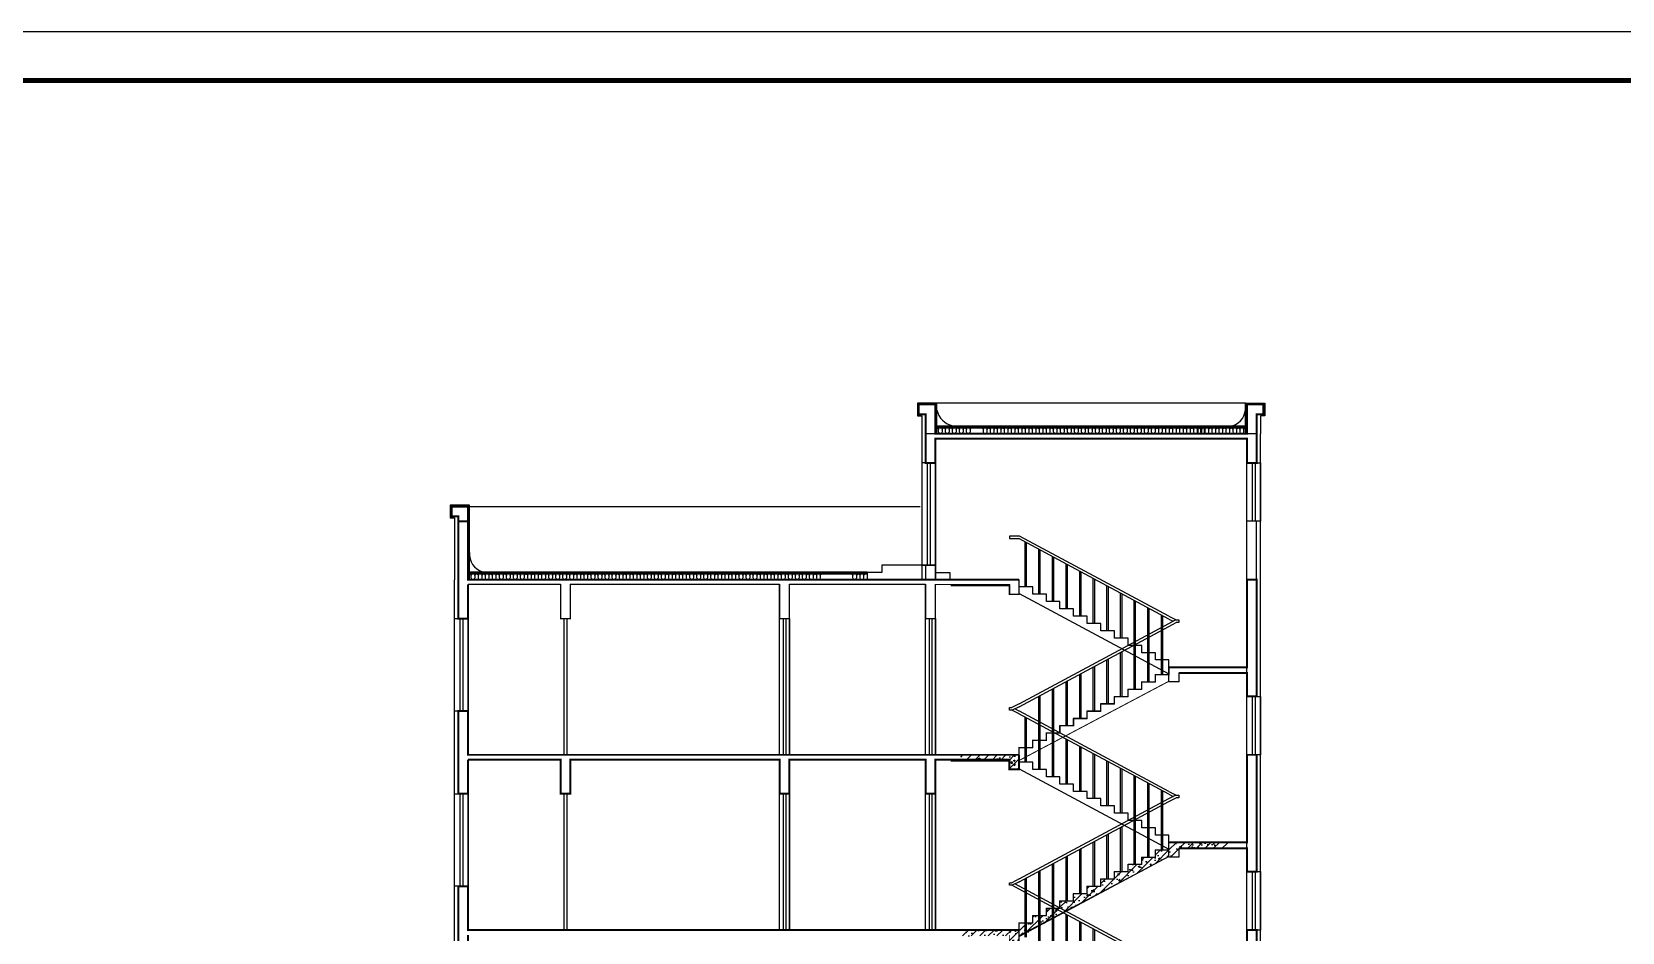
# Model space of a CAD drawing. Extents: x 39238 to 748440, y -374049 to 522939.
# Drawn here: x 596042 to 628717, y 235451 to 253956 of the extents above; entities that cross this region are included whole.
import ezdxf

# ---------------------------------------------------------------- set-up
doc = ezdxf.new("R2010")
doc.units = 0
doc.header["$LTSCALE"] = 1000
doc.header["$MEASUREMENT"] = 0
for name, color, linetype in [('PUB_HATCH', 8, 'Continuous'), ('S_E_STAIR', 4, 'Continuous'), ('S_STAIR', 2, 'Continuous'), ('TWT_TITLE', 7, 'Continuous'), ('WALL', 2, 'Continuous')]:
    doc.layers.add(name, color=color, linetype=linetype)
pattern_1 = [(45, (613318.35, 175901.31), (-88.38835, 88.38835), []), (50, (613318.35, 175901.31), (358.6301, -31.376), [37.5, -412.5]), (355, (613318.35, 175901.3), (-69.3757, 376.096), [30, -330]), (100.4514, (613348.23, 175898.7), (289.2547, 344.7198), [31.87, -350.571]), (46.1842, (613318.35, 176001.3), (533.6205, -82.7595), [56.25, -618.75]), (96.6356, (613362.8, 175994.4), (467.3314, 487.059), [47.805, -525.8565]), (351.1842, (613318.35, 176001.3), (467.331, 487.0593), [45, -495]), (21, (613368.35, 175976.31), (298.4535, -201.3094), [37.5, -412.5]), (326, (613368.35, 175976.3), (121.6577, 362.575), [30, -330]), (71.4514, (613393.22, 175959.54), (420.1113, 161.2652), [31.87, -350.571]), (37.5, (613318.35, 175901.31), (6.07993, 166.44693), [0, -326, 0, -335, 0, -331.25]), (7.5, (613318.35, 175901.31), (131.53477, 197.20586), [0, -191, 0, -318.5, 0, -126.25]), (327.5, (613206.85, 175901.31), (266.91122, -11.27744), [0, -125, 0, -390, 0, -517.5]), (317.5, (613156.85, 175901.31), (291.5931, 50.0525), [0, -162.5, 0, -259, 0, -367.5])]

# ---------------------------------------------------------------- blocks, each defined once
blk = doc.blocks.new('$LinePat$保温层')
at = {"color": 0}
for p, q in [((24, -24), (24, -56)), ((72, -56), (72, -24))]:
    blk.add_line(p, q, dxfattribs=at)
for centre, start, end in [((96, -24), 90, 180), ((0, -24), 0, 90), ((48, -56), 180, 0)]:
    blk.add_arc(centre, 24, start, end, dxfattribs=at)

msp = doc.modelspace()

# ---------------------------------------------------------------- hatches: boundary and pattern name
at = {"layer": 'PUB_HATCH'}
h = msp.add_hatch(dxfattribs=at)
h.set_pattern_fill('钢筋混凝土', color=256, scale=50, style=0)
h.set_pattern_definition(pattern_1)
h.paths.add_polyline_path([(616326, 239096), (615126, 239096), (615126, 238976), (616126, 238976), (616126, 238796), (616326, 238796)])
h = msp.add_hatch(dxfattribs=at)
h.set_pattern_fill('钢筋混凝土', color=256, scale=50, style=0)
h.set_pattern_definition(pattern_1)
h.paths.add_polyline_path([(619406, 237296), (620606, 237296), (620606, 237176), (619606, 237176), (619606, 236996), (619406, 236996)])
h = msp.add_hatch(dxfattribs=at)
h.set_pattern_fill('钢筋混凝土', color=256, scale=50, style=0)
h.set_pattern_definition(pattern_1)
h.paths.add_polyline_path([(619406, 237296), (620606, 237296), (620606, 237176), (619606, 237176), (619606, 236996), (619406, 236996)])
h = msp.add_hatch(dxfattribs=at)
h.set_pattern_fill('钢筋混凝土', color=256, scale=50, style=0)
h.set_pattern_definition(pattern_1)
h.paths.add_polyline_path([(616326, 235496), (616326, 235646), (616606, 235646), (616606, 235796), (616886, 235796), (616886, 235946), (617166, 235946), (617166, 236096), (617446, 236096), (617446, 236246), (617726, 236246), (617726, 236396), (618006, 236396), (618006, 236546), (618286, 236546), (618286, 236696), (618566, 236696), (618566, 236846), (618846, 236846), (618846, 236996), (619126, 236996), (619126, 237146), (619406, 237146), (619406, 237176), (619406, 237010), (616326, 235360)])
h = msp.add_hatch(dxfattribs=at)
h.set_pattern_fill('钢筋混凝土', color=256, scale=50, style=0)
h.set_pattern_definition(pattern_1)
h.paths.add_polyline_path([(616326, 235496), (615126, 235496), (615126, 235376), (616126, 235376), (616126, 235196), (616326, 235196)])
h = msp.add_hatch(dxfattribs=at)
h.set_pattern_fill('钢筋混凝土', color=256, scale=50, style=0)
h.set_pattern_definition(pattern_1)
h.paths.add_polyline_path([(616326, 235496), (615126, 235496), (615126, 235376), (616126, 235376), (616126, 235196), (616326, 235196)])

# ---------------------------------------------------------------- linework, layer by layer
for p, q in [((620976, 246326), (614636, 246326)), ((614406, 245696), (614406, 245096)), ((614606, 245596), (614606, 242696)), ((614296, 244196), (605006, 244196)), ((613206, 242846), (613206, 242696)), ((613506, 242846), (613206, 242846)), ((614406, 242996), (613506, 242996)), ((613506, 242996), (613506, 242846)), ((614406, 242996), (614406, 242696)), ((614606, 242996), (614606, 242846)), ((614606, 242846), (614906, 242846)), ((614906, 242846), (614906, 242696)), ((606906, 242596), (605006, 242596)), ((611406, 242596), (607106, 242596)), ((614406, 242596), (611606, 242596))]:
    msp.add_line(p, q)
at = {"color": 6}
msp.add_line((614326, 245696), (614326, 242696), dxfattribs=at)
for points in [[(614636, 245696), (614636, 246326), (614326, 246326), (614236, 246326), (614236, 246066), (614326, 246066), (614326, 245696)], [(620976, 245696), (620976, 246326), (621286, 246326), (621376, 246326), (621376, 246066), (621286, 246066), (621286, 245696)], [(621286, 220646), (621286, 245696)], [(605036, 242696), (605036, 244226), (604726, 244226), (604636, 244226), (604636, 243966), (604726, 243966), (604726, 242696)], [(604726, 220646), (604726, 242696)], [(621286, 220646), (621286, 242696)]]:
    msp.add_lwpolyline(points, dxfattribs=at)
for points, const_width in [([(614606, 245596), (614606, 245096), (614406, 245096), (614406, 246096), (614266, 246096), (614266, 246296), (614606, 246296), (614606, 245696), (621006, 245696), (621006, 246296), (621346, 246296), (621346, 246096), (621206, 246096), (621206, 245096), (621006, 245096), (621006, 245596), (614606, 245596)], 40), ([(605006, 242596), (605006, 241896), (604806, 241896), (604806, 243996), (604666, 243996), (604666, 244196), (605006, 244196), (605006, 242696), (614406, 242696)], 40), ([(605006, 242596), (605006, 241896), (604806, 241896), (604806, 243896), (605006, 243896), (605006, 242696), (611406, 242696), (616326, 242696)], 40), ([(605006, 242596), (606906, 242596), (606906, 241896), (607106, 241896), (607106, 242596), (611406, 242596), (611406, 241896), (611606, 241896), (611606, 242596), (614406, 242596), (614406, 241896), (614606, 241896), (614606, 242596), (616126, 242596), (616126, 242397), (616326, 242396), (616326, 242696)], 25), ([(619406, 240896), (621006, 240896), (621006, 242696), (621206, 242696), (621206, 240296), (621006, 240296), (621006, 240776), (619606, 240776)], 40), ([(619406, 240896), (619406, 240746), (619126, 240746), (619126, 240596), (618846, 240596), (618846, 240446), (618566, 240446), (618566, 240296), (618286, 240296), (618286, 240146), (618006, 240146), (618006, 239996), (617726, 239996), (617726, 239846), (617446, 239846), (617446, 239696), (617166, 239696), (617166, 239546), (616886, 239546), (616886, 239396), (616606, 239396), (616606, 239246), (616326, 239246), (616326, 239096)], 25), ([(619606, 240776), (619606, 240596), (619406, 240596), (619406, 240610), (616326, 238980), (616326, 238796), (616126, 238796), (616126, 238996)], 20), ([(605006, 238996), (605006, 238296), (604806, 238296), (604806, 239996), (605006, 239996), (605006, 239096), (611406, 239096), (616326, 239096)], 40), ([(616326, 239096), (616326, 238796), (616126, 238796), (616126, 238996), (614606, 238996), (614606, 238296), (614406, 238296), (614406, 238996), (611606, 238996), (611606, 238296), (611406, 238296), (611406, 238996), (607106, 238996), (607106, 238296), (606906, 238296), (606906, 238996), (605006, 238996)], 40), ([(619406, 237296), (621006, 237296), (621006, 239096), (621206, 239096), (621206, 236696), (621006, 236696), (621006, 237176), (619606, 237176)], 40), ([(619406, 237296), (619406, 237146), (619126, 237146), (619126, 236996), (618846, 236996), (618846, 236846), (618566, 236846), (618566, 236696), (618286, 236696), (618286, 236546), (618006, 236546), (618006, 236396), (617726, 236396), (617726, 236246), (617446, 236246), (617446, 236096), (617166, 236096), (617166, 235946), (616886, 235946), (616886, 235796), (616606, 235796), (616606, 235646), (616326, 235646), (616326, 235496)], 20), ([(619606, 237176), (619606, 236996), (619406, 236996), (619406, 237010), (616326, 235380), (616326, 235196), (616126, 235196), (616126, 235396)], 20), ([(605006, 235396), (605006, 234696), (604806, 234696), (604806, 236396), (605006, 236396), (605006, 235496), (611406, 235496), (616326, 235496)], 40), ([(619406, 233696), (621006, 233696), (621006, 235496), (621206, 235496), (621206, 233096), (621006, 233096), (621006, 233576), (619606, 233576)], 40)]:
    msp.add_lwpolyline(points, dxfattribs=dict(const_width=const_width))
for points in [[(614606, 245696), (614606, 246296), (614326, 246296), (614266, 246296), (614266, 246096), (614406, 246096), (614406, 245696)], [(621006, 245696), (621006, 246296), (621286, 246296), (621346, 246296), (621346, 246096), (621206, 246096), (621206, 245696)], [(614636, 245856), (620976, 245856)], [(614636, 245836), (620976, 245836)], [(614636, 245816), (620976, 245816)], [(621006, 241046), (621006, 245596)], [(621206, 245096), (621206, 245696)], [(605006, 242696), (605006, 244196), (604726, 244196), (604666, 244196), (604666, 243996), (604806, 243996), (604806, 242696)], [(621206, 240296), (621206, 243896)], [(605036, 242856), (613206, 242856)], [(605036, 242836), (613206, 242836)], [(605036, 242816), (613206, 242816)], [(614606, 242696), (614606, 242996), (614406, 242996), (614406, 242696)], [(604806, 241896), (604806, 242696)], [(605006, 239096), (605006, 242596)], [(611406, 239096), (611406, 242596)], [(611606, 239096), (611606, 242596)], [(614406, 239096), (614406, 242596)], [(614606, 239096), (614606, 242596)], [(621006, 237446), (621006, 242596)], [(621206, 240296), (621206, 242696)], [(604806, 238296), (604806, 239996)], [(605006, 235496), (605006, 238996)], [(611406, 235496), (611406, 238996)], [(611606, 235496), (611606, 238996)], [(614406, 235496), (614406, 238996)], [(614606, 235496), (614606, 238996)], [(621206, 236696), (621206, 239096)], [(621006, 233846), (621006, 237346)], [(604806, 234696), (604806, 236396)], [(621206, 233396), (621206, 235496)]]:
    msp.add_lwpolyline(points)
at = {"color": 4}
for points in [[(614606, 242996), (614606, 245096), (614326, 245096), (614326, 242996), (614606, 242996)], [(614436, 245096), (614436, 242996)], [(614496, 245096), (614496, 242996)], [(621006, 243896), (621006, 245096), (621286, 245096), (621286, 243896), (621006, 243896)], [(621116, 245096), (621116, 243896)], [(621176, 245096), (621176, 243896)], [(604726, 239996), (604726, 241896), (605006, 241896), (605006, 239996), (604726, 239996)], [(604836, 241896), (604836, 239996)], [(604896, 241896), (604896, 239996)], [(606976, 241896), (606976, 239096)], [(607036, 241896), (607036, 239096)], [(611406, 239096), (611406, 241896), (611606, 241896), (611606, 239096), (611406, 239096)], [(611476, 241896), (611476, 239096)], [(611536, 241896), (611536, 239096)], [(614406, 239096), (614406, 241896), (614606, 241896), (614606, 239096), (614406, 239096)], [(614476, 241896), (614476, 239096)], [(614536, 241896), (614536, 239096)], [(621006, 239096), (621006, 240296), (621286, 240296), (621286, 239096), (621006, 239096)], [(621116, 240296), (621116, 239096)], [(621176, 240296), (621176, 239096)], [(604726, 236396), (604726, 238296), (605006, 238296), (605006, 236396), (604726, 236396)], [(604836, 238296), (604836, 236396)], [(604896, 238296), (604896, 236396)], [(606976, 238296), (606976, 235496)], [(607036, 238296), (607036, 235496)], [(611406, 235496), (611406, 238296), (611606, 238296), (611606, 235496), (611406, 235496)], [(611476, 238296), (611476, 235496)], [(611536, 238296), (611536, 235496)], [(614406, 235496), (614406, 238296), (614606, 238296), (614606, 235496), (614406, 235496)], [(614476, 238296), (614476, 235496)], [(614536, 238296), (614536, 235496)], [(621006, 235496), (621006, 236696), (621286, 236696), (621286, 235496), (621006, 235496)], [(621116, 236696), (621116, 235496)], [(621176, 236696), (621176, 235496)]]:
    msp.add_lwpolyline(points, dxfattribs=at)
for centre, radius, start, end in [((615071, 246292), 450, 194.4217, 255.5228), ((620598, 246218), 379, 287.5283, 5.7887), ((605413, 243218), 379, 174.2113, 252.4717)]:
    msp.add_arc(centre, radius, start, end)
at = {"layer": 'S_E_STAIR'}
for p, q in [((619406, 241886), (616319, 243540)), ((619406, 241946), (616332, 243593)), ((616451, 242546), (616451, 243469)), ((616481, 242546), (616481, 243453)), ((616731, 242396), (616731, 243319)), ((616761, 242396), (616761, 243303)), ((617011, 242246), (617011, 243169)), ((617041, 242246), (617041, 243153)), ((617291, 242096), (617291, 243019)), ((617321, 242096), (617321, 243003)), ((617571, 241946), (617571, 242869)), ((617601, 241946), (617601, 242853)), ((616326, 242547), (616326, 242697)), ((616326, 242547), (616326, 242697)), ((616326, 242546), (616326, 242696)), ((616326, 242546), (616326, 242696)), ((616326, 242546), (616326, 242696)), ((616606, 242546), (616326, 242546)), ((616606, 242396), (616606, 242546)), ((617851, 241796), (617851, 242719)), ((617881, 241796), (617881, 242703)), ((618131, 241646), (618131, 242569)), ((618161, 241646), (618161, 242553)), ((616326, 242410), (619406, 240760)), ((616886, 242396), (616606, 242396)), ((616886, 242246), (616886, 242396)), ((617166, 242246), (616886, 242246)), ((617166, 242096), (617166, 242246)), ((618411, 241496), (618411, 242419)), ((618441, 241496), (618441, 242403)), ((618691, 241346), (618691, 242269)), ((618721, 241346), (618721, 242253)), ((616326, 240146), (619406, 241796)), ((617446, 242096), (617166, 242096)), ((617446, 241946), (617446, 242096)), ((617726, 241946), (617446, 241946)), ((617726, 241796), (617726, 241946)), ((618006, 241796), (617726, 241796)), ((618006, 241646), (618006, 241796)), ((618971, 241196), (618971, 242119)), ((619001, 241196), (619001, 242103)), ((619251, 241046), (619251, 241969)), ((619281, 241046), (619281, 241953)), ((619406, 241946), (619552, 241868)), ((619406, 241886), (619490, 241841)), ((619406, 241796), (619539, 241868)), ((619406, 241736), (619552, 241815)), ((616326, 240086), (619406, 241736)), ((618286, 241646), (618006, 241646)), ((618286, 241496), (618286, 241646)), ((618566, 241496), (618286, 241496)), ((618566, 241346), (618566, 241496)), ((618971, 240596), (618971, 241503)), ((619001, 240596), (619001, 241519)), ((619251, 240746), (619251, 241653)), ((619281, 240746), (619281, 241669)), ((618411, 240296), (618411, 241203)), ((618441, 240296), (618441, 241219)), ((618846, 241346), (618566, 241346)), ((618691, 240446), (618691, 241353)), ((618721, 240446), (618721, 241369)), ((618846, 241196), (618846, 241346)), ((619126, 241196), (618846, 241196)), ((619126, 241046), (619126, 241196)), ((617851, 239996), (617851, 240903)), ((617881, 239996), (617881, 240919)), ((618131, 240146), (618131, 241053)), ((618161, 240146), (618161, 241069)), ((619406, 241046), (619126, 241046)), ((619406, 240896), (619406, 241046)), ((617291, 239696), (617291, 240603)), ((617321, 239696), (617321, 240619)), ((617571, 239846), (617571, 240753)), ((617601, 239846), (617601, 240769)), ((616731, 239396), (616731, 240303)), ((616761, 239396), (616761, 240319)), ((617011, 239546), (617011, 240453)), ((617041, 239546), (617041, 240469)), ((616326, 240146), (616179, 240068)), ((616326, 239936), (616179, 240015)), ((616326, 240086), (616187, 240015)), ((616326, 239996), (616240, 240042)), ((619406, 238286), (616319, 239940)), ((619406, 238346), (616332, 239993)), ((616451, 238946), (616451, 239869)), ((616481, 238946), (616481, 239853)), ((616731, 238796), (616731, 239719)), ((616761, 238796), (616761, 239703)), ((617011, 238646), (617011, 239569)), ((617041, 238646), (617041, 239553)), ((617291, 238496), (617291, 239419)), ((617321, 238496), (617321, 239403)), ((617571, 238346), (617571, 239269)), ((617601, 238346), (617601, 239253)), ((616326, 238946), (616326, 239096)), ((616326, 238946), (616326, 239096)), ((616606, 238946), (616326, 238946)), ((616606, 238796), (616606, 238946)), ((617851, 238196), (617851, 239119)), ((617881, 238196), (617881, 239103)), ((618131, 238046), (618131, 238969)), ((618161, 238046), (618161, 238953)), ((616326, 238810), (619406, 237160)), ((616886, 238796), (616606, 238796)), ((616886, 238646), (616886, 238796)), ((617166, 238646), (616886, 238646)), ((617166, 238496), (617166, 238646)), ((618411, 237896), (618411, 238819)), ((618441, 237896), (618441, 238803)), ((618691, 237746), (618691, 238669)), ((618721, 237746), (618721, 238653)), ((617446, 238496), (617166, 238496)), ((617446, 238346), (617446, 238496)), ((617726, 238346), (617446, 238346)), ((617726, 238196), (617726, 238346)), ((618971, 237596), (618971, 238519)), ((619001, 237596), (619001, 238503)), ((619251, 237446), (619251, 238369)), ((619281, 237446), (619281, 238353)), ((619406, 238346), (619552, 238268)), ((619406, 238286), (619490, 238241)), ((619406, 238196), (619539, 238268)), ((619406, 238136), (619552, 238215)), ((616326, 236546), (619406, 238196)), ((616326, 236486), (619406, 238136)), ((618006, 238196), (617726, 238196)), ((618006, 238046), (618006, 238196)), ((618286, 238046), (618006, 238046)), ((618286, 237896), (618286, 238046)), ((618566, 237896), (618286, 237896)), ((618566, 237746), (618566, 237896)), ((618971, 236996), (618971, 237903)), ((619001, 236996), (619001, 237919)), ((619251, 237146), (619251, 238053)), ((619281, 237146), (619281, 238069)), ((618411, 236696), (618411, 237603)), ((618441, 236696), (618441, 237619)), ((618846, 237746), (618566, 237746)), ((618691, 236846), (618691, 237753)), ((618721, 236846), (618721, 237769)), ((618846, 237596), (618846, 237746)), ((619126, 237596), (618846, 237596)), ((619126, 237446), (619126, 237596)), ((617851, 236396), (617851, 237303)), ((617881, 236396), (617881, 237319)), ((618131, 236546), (618131, 237453)), ((618161, 236546), (618161, 237469)), ((619406, 237446), (619126, 237446)), ((619406, 237296), (619406, 237446)), ((617291, 236096), (617291, 237003)), ((617321, 236096), (617321, 237019)), ((617571, 236246), (617571, 237153)), ((617601, 236246), (617601, 237169)), ((616481, 235646), (616481, 236569)), ((616731, 235796), (616731, 236703)), ((616761, 235796), (616761, 236719)), ((617011, 235946), (617011, 236853)), ((617041, 235946), (617041, 236869)), ((616326, 236546), (616179, 236468)), ((616326, 236336), (616179, 236415)), ((616326, 236486), (616187, 236415)), ((616326, 236396), (616240, 236442)), ((619406, 234746), (616326, 236396)), ((619406, 234686), (616326, 236336)), ((616451, 235646), (616451, 236553)), ((616451, 235346), (616451, 236269)), ((616481, 235346), (616481, 236253)), ((616731, 235196), (616731, 236119)), ((616761, 235196), (616761, 236103)), ((617011, 235046), (617011, 235969)), ((617041, 235046), (617041, 235953)), ((617291, 234896), (617291, 235819)), ((617321, 234896), (617321, 235803)), ((617571, 234746), (617571, 235669)), ((617601, 234746), (617601, 235653)), ((616326, 235346), (616326, 235496)), ((617851, 234596), (617851, 235519)), ((617881, 234596), (617881, 235503))]:
    msp.add_line(p, q, dxfattribs=at)
for points in [[(616332, 243593), (616126, 243593), (616126, 243540), (616319, 243540)], [(619539, 241868), (619606, 241868), (619606, 241815), (619552, 241815)], [(616187, 240015), (616126, 240015), (616126, 240068), (616179, 240068)], [(619539, 238268), (619606, 238268), (619606, 238215), (619552, 238215)], [(616187, 236415), (616126, 236415), (616126, 236468), (616179, 236468)]]:
    msp.add_lwpolyline(points, dxfattribs=at)
at = {"layer": 'S_STAIR'}
for p, q in [((614926, 242576), (616126, 242576)), ((616126, 242596), (616126, 242397)), ((616126, 242596), (616126, 242397)), ((616126, 242577), (616126, 242397)), ((616126, 242576), (616126, 242396)), ((616126, 242576), (616126, 242396)), ((616126, 242576), (616126, 242396)), ((616126, 242576), (616126, 242396)), ((616326, 242397), (616326, 242697)), ((616326, 242397), (616326, 242697)), ((616326, 242396), (616326, 242696)), ((616326, 242396), (616326, 242696)), ((616326, 242396), (616326, 242696)), ((616326, 242397), (616326, 242561)), ((616326, 242396), (616326, 242560)), ((616126, 242397), (616326, 242397)), ((616126, 242397), (616326, 242397)), ((616126, 242397), (616326, 242397)), ((616126, 242396), (616326, 242396)), ((616126, 242396), (616326, 242396)), ((616126, 242396), (616326, 242396)), ((616126, 242396), (616326, 242396)), ((619406, 240746), (619406, 240896)), ((619406, 240596), (619406, 240896)), ((618846, 240446), (618846, 240596)), ((618846, 240596), (619126, 240596)), ((619126, 240596), (619126, 240746)), ((619126, 240746), (619406, 240746)), ((619406, 240596), (619406, 240610)), ((619606, 240596), (619406, 240596)), ((619606, 240596), (619406, 240596)), ((619606, 240776), (619606, 240596)), ((619606, 240776), (619606, 240596)), ((618286, 240146), (618286, 240296)), ((618286, 240296), (618566, 240296)), ((618566, 240296), (618566, 240446)), ((618566, 240446), (618846, 240446)), ((617446, 239696), (617446, 239846)), ((617446, 239846), (617726, 239846)), ((617726, 239846), (617726, 239996)), ((617726, 239996), (618006, 239996)), ((618006, 239996), (618006, 240146)), ((618006, 240146), (618286, 240146)), ((616886, 239396), (616886, 239546)), ((616886, 239546), (617166, 239546)), ((617166, 239546), (617166, 239696)), ((617166, 239696), (617446, 239696)), ((616326, 239096), (616326, 239246)), ((616326, 239246), (616606, 239246)), ((616606, 239396), (616886, 239396)), ((616606, 239246), (616606, 239396)), ((605006, 238996), (606906, 238996)), ((607106, 238996), (611406, 238996)), ((611606, 238996), (614406, 238996)), ((616326, 239096), (614926, 239096)), ((614926, 238976), (616126, 238976)), ((616126, 238976), (616126, 238796)), ((616126, 238976), (616126, 238796)), ((616126, 238976), (616126, 238796)), ((616326, 238796), (616326, 239096)), ((616326, 238796), (616326, 239096)), ((616326, 238796), (616326, 238960)), ((616126, 238796), (616326, 238796)), ((616126, 238796), (616326, 238796)), ((616126, 238796), (616326, 238796)), ((619406, 237146), (619406, 237296)), ((619406, 237296), (620406, 237296)), ((619406, 237296), (620406, 237296)), ((619406, 236996), (619406, 237296)), ((619406, 237010), (616326, 235360)), ((618846, 236846), (618846, 236996)), ((618846, 236996), (619126, 236996)), ((619126, 236996), (619126, 237146)), ((619126, 237146), (619406, 237146)), ((619406, 236996), (619406, 237010)), ((619606, 236996), (619406, 236996)), ((619606, 236996), (619406, 236996)), ((620406, 237176), (619606, 237176)), ((619606, 237176), (619606, 236996)), ((620406, 237176), (619606, 237176)), ((619606, 237176), (619606, 236996)), ((618286, 236546), (618286, 236696)), ((618286, 236696), (618566, 236696)), ((618566, 236696), (618566, 236846)), ((618566, 236846), (618846, 236846)), ((617446, 236096), (617446, 236246)), ((617446, 236246), (617726, 236246)), ((617726, 236246), (617726, 236396)), ((617726, 236396), (618006, 236396)), ((618006, 236396), (618006, 236546)), ((618006, 236546), (618286, 236546)), ((616886, 235796), (616886, 235946)), ((616886, 235946), (617166, 235946)), ((617166, 235946), (617166, 236096)), ((617166, 236096), (617446, 236096)), ((616326, 235496), (616326, 235646)), ((616326, 235646), (616606, 235646)), ((616606, 235646), (616606, 235796)), ((616606, 235796), (616886, 235796)), ((616326, 235496), (614926, 235496)), ((616326, 235496), (614926, 235496)), ((616326, 235196), (616326, 235496))]:
    msp.add_line(p, q, dxfattribs=at)
at = {"layer": 'TWT_TITLE'}
msp.add_lwpolyline([(563838, 194556), (647938, 194556), (647938, 253956), (563838, 253956)], close=True, dxfattribs=at)
at = {"layer": 'TWT_TITLE', "const_width": 100}
msp.add_lwpolyline([(566338, 195556), (646938, 195556), (646938, 252956), (566338, 252956)], close=True, dxfattribs=at)
at = {"layer": 'WALL', "ltscale": 10}
for p, q in [((621206, 245696), (614406, 245696)), ((621006, 245596), (614606, 245596))]:
    msp.add_line(p, q, dxfattribs=at)

# ---------------------------------------------------------------- block references
at = {"color": 6, "yscale": 1.499999999650754, "zscale": 1.499999999622804}
for p, xscale in [((614780, 245816), -1.500946972169913), ((614924, 245816), -1.500946972169913), ((615068, 245816), -1.500946972169913), ((615212, 245816), -1.500946972169913), ((615356, 245816), -1.500946972169913), ((615700, 245816), -1.500946972169913), ((615844, 245816), -1.500946972169913), ((615988, 245816), -1.500946972169913), ((616132, 245816), -1.500946972169913), ((616276, 245816), -1.500946972169913), ((616421, 245816), -1.500946972169913), ((616565, 245816), -1.500946972169913), ((616709, 245816), -1.500946972169913), ((616853, 245816), -1.500946972169913), ((616997, 245816), -1.500946972169913), ((617141, 245816), -1.500946972169913), ((617285, 245816), -1.500946972169913), ((617429, 245816), -1.500946972169913), ((617573, 245816), -1.500946972169913), ((617717, 245816), -1.500946972169913), ((617861, 245816), -1.500946972169913), ((618006, 245816), -1.500946972169913), ((618150, 245816), -1.500946972169913), ((618294, 245816), -1.500946972169913), ((618438, 245816), -1.500946972169913), ((618582, 245816), -1.500946972169913), ((618726, 245816), -1.500946972169913), ((618870, 245816), -1.500946972169913), ((619014, 245816), -1.500946972169913), ((619158, 245816), -1.500946972169913), ((619302, 245816), -1.500946972169913), ((619446, 245816), -1.500946972169913), ((619591, 245816), -1.500946972169913), ((619735, 245816), -1.500946972169913), ((619879, 245816), -1.500946972169913), ((620023, 245816), -1.500946972169913), ((620111, 245816), -1.500946972169913), ((620167, 245816), -1.500946972169913), ((620255, 245816), -1.500946972169913), ((620399, 245816), -1.500946972169913), ((620543, 245816), -1.500946972169913), ((620687, 245816), -1.500946972169913), ((620831, 245816), -1.500946972169913), ((620976, 245816), -1.500946972169913), ((605180, 242816), -1.508680620114319), ((605325, 242816), -1.508680620114319), ((605470, 242816), -1.508680620114319), ((605615, 242816), -1.508680620114319), ((605760, 242816), -1.508680620114319), ((605905, 242816), -1.508680620114319), ((606049, 242816), -1.508680620114319), ((606194, 242816), -1.508680620114319), ((606339, 242816), -1.508680620114319), ((606484, 242816), -1.508680620114319), ((606629, 242816), -1.508680620114319), ((606774, 242816), -1.508680620114319), ((606918, 242816), -1.508680620114319), ((607063, 242816), -1.508680620114319), ((607208, 242816), -1.508680620114319), ((607353, 242816), -1.508680620114319), ((607498, 242816), -1.508680620114319), ((607643, 242816), -1.508680620114319), ((607787, 242816), -1.508680620114319), ((607932, 242816), -1.508680620114319), ((608077, 242816), -1.508680620114319), ((608222, 242816), -1.508680620114319), ((608367, 242816), -1.508680620114319), ((608512, 242816), -1.508680620114319), ((608656, 242816), -1.508680620114319), ((608801, 242816), -1.508680620114319), ((608946, 242816), -1.508680620114319), ((609091, 242816), -1.508680620114319), ((609236, 242816), -1.508680620114319), ((609381, 242816), -1.508680620114319), ((609525, 242816), -1.508680620114319), ((609670, 242816), -1.508680620114319), ((609815, 242816), -1.508680620114319), ((609960, 242816), -1.508680620114319), ((610105, 242816), -1.508680620114319), ((610250, 242816), -1.508680620114319), ((610394, 242816), -1.508680620114319), ((610539, 242816), -1.508680620114319), ((610684, 242816), -1.508680620114319), ((610829, 242816), -1.508680620114319), ((610974, 242816), -1.508680620114319), ((611119, 242816), -1.508680620114319), ((611263, 242816), -1.508680620114319), ((611408, 242816), -1.508680620114319), ((611553, 242816), -1.508680620114319), ((611698, 242816), -1.508680620114319), ((611843, 242816), -1.508680620114319), ((611988, 242816), -1.508680620114319), ((612132, 242816), -1.508680620114319), ((612277, 242816), -1.508680620114319), ((613022, 242816), -1.508680620114319), ((613167, 242816), -1.508680620114319)]:
    msp.add_blockref('$LinePat$保温层', p, dxfattribs=dict(at, xscale=xscale))

doc.saveas('drawing.dxf')
